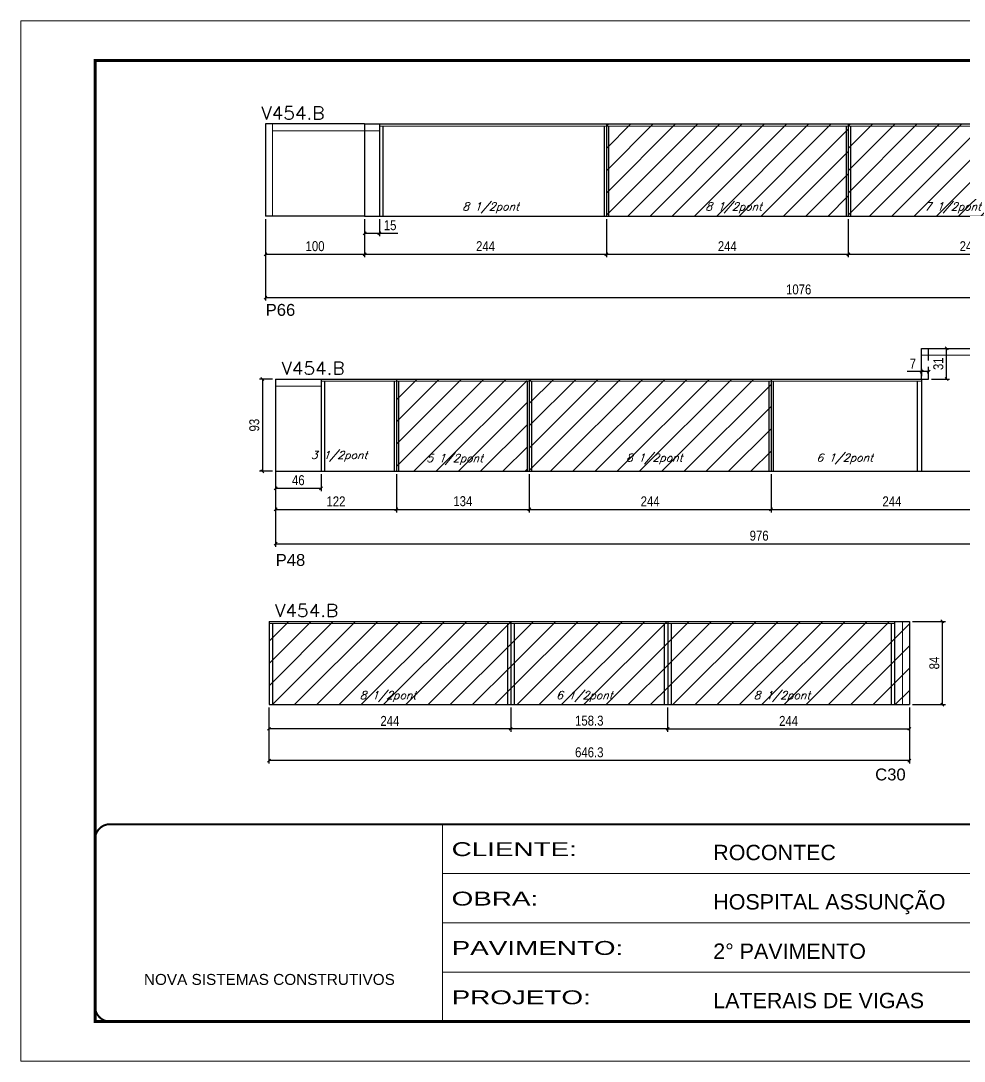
# Model space of a CAD drawing. Extents: x 137137 to 143418, y 10464 to 34486.
# Drawn here: x 137137 to 138089, y 28841 to 29891 of the extents above; entities that cross this region are included whole.
import ezdxf

# ---------------------------------------------------------------- set-up
doc = ezdxf.new("R2010")
doc.units = 0
for name, pattern in [('CONTINUO', [0]), ('DASHED', [0.75, 0.5, -0.25]), ('HIDDEN', [0.375, 0.25, -0.125])]:
    doc.linetypes.add(name, pattern=pattern)
for name, color, linetype in [('5', 5, 'Continuous'), ('COTA', 241, 'Continuous'), ('Painéis', 200, 'Continuous'), ('Reaproveitamento', 251, 'Continuous'), ('SARR_2.2x7', 40, 'Continuous'), ('SARR_3.5x7', 81, 'Continuous'), ('texto', 7, 'Continuous')]:
    doc.layers.add(name, color=color, linetype=linetype)
for name, color, linetype, lineweight in [('Folhas', 255, 'Continuous', 9), ('Sarr 2.2x7', 40, 'Continuous', 9), ('SARRAFO DE PRESSAO', 251, 'DASHED', 9), ('Texto Seção', 7, 'Continuous', 15)]:
    doc.layers.add(name, color=color, linetype=linetype, lineweight=lineweight)
doc.styles.add('ARIAL', font='arial.ttf')
doc.styles.add('COTA TECNICA', font='techl___.ttf', dxfattribs={"height": 10})
doc.styles.add('REGUA-120', font='ROMANS.shx', dxfattribs={"height": 15})
doc.styles.add('Romans', font='romans.shx')
doc.styles.get("Standard").update_dxf_attribs({"font": 'arial.ttf'})
doc.styles.add('Tecnologia', font='')
doc.styles.get('Tecnologia').set_extended_font_data('Forgotten Futurist')
doc.dimstyles.new('PAINEL', dxfattribs={"dimtxt": 10, "dimasz": 3, "dimexe": 3, "dimexo": 3, "dimgap": 3, "dimtad": 1, "dimdec": 1, "dimzin": 12, "dimdsep": 46, "dimtxsty": 'COTA TECNICA', "dimblk1": 'OBLIQUE', "dimblk2": 'OBLIQUE', "dimsah": 1, "dimcen": 0.9, "dimclrd": 4, "dimclre": 4, "dimclrt": 240, "dimadec": 1, "dimazin": 3, "dimtfac": 1, "dimtdec": 1, "dimtmove": 0, "dimatfit": 3, "dimfxl": 1, "dimtolj": 1, "dimtzin": 12, "dimarcsym": 0})
pattern_1 = [(45, (0, -2267.63), (-11.2253202, 11.2253202), [])]

# ---------------------------------------------------------------- blocks, each defined once
blk = doc.blocks.new('9999999999')
at = {"color": 30, "linetype": 'CONTINUO'}
for p, q in [((98564.6, 34230.2), (98564.6, 34429.4)), ((98564.6, 34379.6), (99584, 34379.6)), ((98564.6, 34329.8), (99488, 34329.8)), ((98564.6, 34280), (99488, 34280))]:
    blk.add_line(p, q, dxfattribs=at)
at = {"color": 30, "linetype": 'CONTINUO', "const_width": 2}
blk.add_lwpolyline([(99584, 34230.2), (99584, 34414.4, 0.414214), (99569, 34429.4), (98229, 34429.4, 0.414214), (98214, 34414.4), (98214, 34245.2, 0.414214), (98229, 34230.2), (99584, 34230.2)], format="xyb", dxfattribs=at)
at = {"layer": 'Folhas'}
blk.add_lwpolyline([(98139, 34190.2), (99624, 34190.2), (99624, 35240.2), (98139, 35240.2)], close=True, dxfattribs=at)
at = {"layer": 'Folhas', "color": 30, "const_width": 3}
blk.add_lwpolyline([(98214, 34230.2), (99584, 34230.2), (99584, 35200.2), (98214, 35200.2)], close=True, dxfattribs=at)
at = {"color": 7, "linetype": 'Continuous', "ltscale": 5, "style": 'ARIAL'}
for s, height, p in [('ROCONTEC', 15.48, (98837.7, 34393.1)), ('HOSPITAL ASSUNÇÃO', 15.483, (98837.7, 34343.3)), ('2° PAVIMENTO', 15.483, (98837.7, 34293.5)), ('NOVA SISTEMAS CONSTRUTIVOS', 11.059, (98263.2, 34267.2)), ('LATERAIS DE VIGAS', 15.483, (98837.7, 34243.7))]:
    blk.add_text(s, height=height, dxfattribs=at).set_placement(p)
at = {"layer": 'Folhas', "color": 7, "style": 'Tecnologia', "width": 1.5}
for s, p in [('CLIENTE:', (98573.7, 34397.2)), ('OBRA:', (98573.7, 34347.3)), ('PAVIMENTO:', (98573.7, 34297.5)), ('PROJETO:', (98573.7, 34247.7))]:
    blk.add_text(s, height=14, dxfattribs=at).set_placement(p)
blk = doc.blocks.new('_Oblique')
at = {"color": 0, "linetype": 'ByBlock', "lineweight": -2}
blk.add_line((-0.5, -0.5), (0.5, 0.5), dxfattribs=at)
blk = doc.blocks.new('*D163')
at = {"layer": 'COTA', "color": 4, "linetype": 'ByBlock', "lineweight": -2, "transparency": 16777216}
for p, q in [((137484.2, 29691.4), (137484.2, 29652.9)), ((137728.2, 29691.4), (137728.2, 29652.9)), ((137484.2, 29655.9), (137728.2, 29655.9))]:
    blk.add_line(p, q, dxfattribs=at)
at = {"layer": 'Defpoints', "color": 0, "linetype": 'ByBlock', "transparency": 16777216}
for p in [(137484.2, 29694.4), (137728.2, 29694.4), (137728.2, 29655.9)]:
    blk.add_point(p, dxfattribs=at)
at = {"layer": 'COTA', "color": 4, "linetype": 'ByBlock', "lineweight": -2, "transparency": 16777216, "xscale": 3, "yscale": 3, "zscale": 3, "rotation": 180}
blk.add_blockref('_Oblique', (137484.2, 29655.9), dxfattribs=at)
at = {"layer": 'COTA', "color": 4, "linetype": 'ByBlock', "lineweight": -2, "transparency": 16777216, "xscale": 3, "yscale": 3, "zscale": 3}
blk.add_blockref('_Oblique', (137728.2, 29655.9), dxfattribs=at)
at = {"layer": 'COTA', "color": 240, "linetype": 'ByBlock', "transparency": 16777216, "insert": (137606.2, 29664), "char_height": 10, "attachment_point": 5, "style": 'COTA TECNICA'}
blk.add_mtext('\\A1;244', dxfattribs=at)
blk = doc.blocks.new('*D164')
at = {"layer": 'COTA', "color": 4, "linetype": 'ByBlock', "lineweight": -2, "transparency": 16777216}
for p, q in [((137728.2, 29691.4), (137728.2, 29652.9)), ((137972.2, 29691.4), (137972.2, 29652.9)), ((137728.2, 29655.9), (137972.2, 29655.9))]:
    blk.add_line(p, q, dxfattribs=at)
at = {"layer": 'Defpoints', "color": 0, "linetype": 'ByBlock', "transparency": 16777216}
for p in [(137728.2, 29694.4), (137972.2, 29694.4), (137972.2, 29655.9)]:
    blk.add_point(p, dxfattribs=at)
at = {"layer": 'COTA', "color": 4, "linetype": 'ByBlock', "lineweight": -2, "transparency": 16777216, "xscale": 3, "yscale": 3, "zscale": 3, "rotation": 180}
blk.add_blockref('_Oblique', (137728.2, 29655.9), dxfattribs=at)
at = {"layer": 'COTA', "color": 4, "linetype": 'ByBlock', "lineweight": -2, "transparency": 16777216, "xscale": 3, "yscale": 3, "zscale": 3}
blk.add_blockref('_Oblique', (137972.2, 29655.9), dxfattribs=at)
at = {"layer": 'COTA', "color": 240, "linetype": 'ByBlock', "transparency": 16777216, "insert": (137850.2, 29664), "char_height": 10, "attachment_point": 5, "style": 'COTA TECNICA'}
blk.add_mtext('\\A1;244', dxfattribs=at)
blk = doc.blocks.new('*D152')
at = {"layer": 'COTA', "color": 4, "linetype": 'ByBlock', "lineweight": -2, "transparency": 16777216}
for p, q in [((137384.2, 29691.4), (137384.2, 29609.2)), ((138460.2, 29691.4), (138460.2, 29609.2)), ((137384.2, 29612.2), (138460.2, 29612.2))]:
    blk.add_line(p, q, dxfattribs=at)
at = {"layer": 'Defpoints', "color": 0, "linetype": 'ByBlock', "transparency": 16777216}
for p in [(137384.2, 29694.4), (138460.2, 29694.4), (138460.2, 29612.2)]:
    blk.add_point(p, dxfattribs=at)
at = {"layer": 'COTA', "color": 4, "linetype": 'ByBlock', "lineweight": -2, "transparency": 16777216, "xscale": 3, "yscale": 3, "zscale": 3, "rotation": 180}
blk.add_blockref('_Oblique', (137384.2, 29612.2), dxfattribs=at)
at = {"layer": 'COTA', "color": 4, "linetype": 'ByBlock', "lineweight": -2, "transparency": 16777216, "xscale": 3, "yscale": 3, "zscale": 3}
blk.add_blockref('_Oblique', (138460.2, 29612.2), dxfattribs=at)
at = {"layer": 'COTA', "color": 240, "linetype": 'ByBlock', "transparency": 16777216, "insert": (137922.2, 29620.3), "char_height": 10, "attachment_point": 5, "style": 'COTA TECNICA'}
blk.add_mtext('\\A1;1076', dxfattribs=at)
blk = doc.blocks.new('*D153')
at = {"layer": 'COTA', "color": 4, "linetype": 'ByBlock', "lineweight": -2, "transparency": 16777216}
for p, q in [((137972.2, 29691.4), (137972.2, 29652.9)), ((138216.2, 29691.4), (138216.2, 29652.9)), ((137972.2, 29655.9), (138216.2, 29655.9))]:
    blk.add_line(p, q, dxfattribs=at)
at = {"layer": 'Defpoints', "color": 0, "linetype": 'ByBlock', "transparency": 16777216}
for p in [(137972.2, 29694.4), (138216.2, 29694.4), (138216.2, 29655.9)]:
    blk.add_point(p, dxfattribs=at)
at = {"layer": 'COTA', "color": 4, "linetype": 'ByBlock', "lineweight": -2, "transparency": 16777216, "xscale": 3, "yscale": 3, "zscale": 3, "rotation": 180}
blk.add_blockref('_Oblique', (137972.2, 29655.9), dxfattribs=at)
at = {"layer": 'COTA', "color": 4, "linetype": 'ByBlock', "lineweight": -2, "transparency": 16777216, "xscale": 3, "yscale": 3, "zscale": 3}
blk.add_blockref('_Oblique', (138216.2, 29655.9), dxfattribs=at)
at = {"layer": 'COTA', "color": 240, "linetype": 'ByBlock', "transparency": 16777216, "insert": (138094.2, 29664), "char_height": 10, "attachment_point": 5, "style": 'COTA TECNICA'}
blk.add_mtext('\\A1;244', dxfattribs=at)
blk = doc.blocks.new('*D166')
at = {"layer": 'COTA', "color": 4, "linetype": 'ByBlock', "lineweight": -2, "transparency": 16777216}
for p, q in [((137394.3, 29433.9), (137394.3, 29395.4)), ((137516.3, 29433.9), (137516.3, 29395.4)), ((137394.3, 29398.4), (137516.3, 29398.4))]:
    blk.add_line(p, q, dxfattribs=at)
at = {"layer": 'Defpoints', "color": 0, "linetype": 'ByBlock', "transparency": 16777216}
for p in [(137394.3, 29436.9), (137516.3, 29436.9), (137516.3, 29398.4)]:
    blk.add_point(p, dxfattribs=at)
at = {"layer": 'COTA', "color": 4, "linetype": 'ByBlock', "lineweight": -2, "transparency": 16777216, "xscale": 3, "yscale": 3, "zscale": 3, "rotation": 180}
blk.add_blockref('_Oblique', (137394.3, 29398.4), dxfattribs=at)
at = {"layer": 'COTA', "color": 4, "linetype": 'ByBlock', "lineweight": -2, "transparency": 16777216, "xscale": 3, "yscale": 3, "zscale": 3}
blk.add_blockref('_Oblique', (137516.3, 29398.4), dxfattribs=at)
at = {"layer": 'COTA', "color": 240, "linetype": 'ByBlock', "transparency": 16777216, "insert": (137455.3, 29406.5), "char_height": 10, "attachment_point": 5, "style": 'COTA TECNICA'}
blk.add_mtext('\\A1;122', dxfattribs=at)
blk = doc.blocks.new('*D155')
at = {"layer": 'COTA', "color": 4, "linetype": 'ByBlock', "lineweight": -2, "transparency": 16777216}
for p, q in [((138370.3, 29473.9), (138370.3, 29360.7)), ((137394.3, 29442.9), (137394.3, 29360.7)), ((137394.3, 29363.7), (138370.3, 29363.7))]:
    blk.add_line(p, q, dxfattribs=at)
at = {"layer": 'Defpoints', "color": 0, "linetype": 'ByBlock', "transparency": 16777216}
for p in [(138370.3, 29476.9), (137394.3, 29445.9), (138370.3, 29363.7)]:
    blk.add_point(p, dxfattribs=at)
at = {"layer": 'COTA', "color": 4, "linetype": 'ByBlock', "lineweight": -2, "transparency": 16777216, "xscale": 3, "yscale": 3, "zscale": 3, "rotation": 180}
blk.add_blockref('_Oblique', (137394.3, 29363.7), dxfattribs=at)
at = {"layer": 'COTA', "color": 4, "linetype": 'ByBlock', "lineweight": -2, "transparency": 16777216, "xscale": 3, "yscale": 3, "zscale": 3}
blk.add_blockref('_Oblique', (138370.3, 29363.7), dxfattribs=at)
at = {"layer": 'COTA', "color": 240, "linetype": 'ByBlock', "transparency": 16777216, "insert": (137882.3, 29371.8), "char_height": 10, "attachment_point": 5, "style": 'COTA TECNICA'}
blk.add_mtext('\\A1;976', dxfattribs=at)
blk = doc.blocks.new('*D167')
at = {"layer": 'COTA', "color": 4, "linetype": 'ByBlock', "lineweight": -2, "transparency": 16777216}
for p, q in [((137394.3, 29433.9), (137394.3, 29416.7)), ((137440.3, 29433.9), (137440.3, 29416.7)), ((137394.3, 29419.7), (137440.3, 29419.7))]:
    blk.add_line(p, q, dxfattribs=at)
at = {"layer": 'Defpoints', "color": 0, "linetype": 'ByBlock', "transparency": 16777216}
for p in [(137394.3, 29436.9), (137440.3, 29436.9), (137440.3, 29419.7)]:
    blk.add_point(p, dxfattribs=at)
at = {"layer": 'COTA', "color": 4, "linetype": 'ByBlock', "lineweight": -2, "transparency": 16777216, "xscale": 3, "yscale": 3, "zscale": 3, "rotation": 180}
blk.add_blockref('_Oblique', (137394.3, 29419.7), dxfattribs=at)
at = {"layer": 'COTA', "color": 4, "linetype": 'ByBlock', "lineweight": -2, "transparency": 16777216, "xscale": 3, "yscale": 3, "zscale": 3}
blk.add_blockref('_Oblique', (137440.3, 29419.7), dxfattribs=at)
at = {"layer": 'COTA', "color": 240, "linetype": 'ByBlock', "transparency": 16777216, "insert": (137417.3, 29427.8), "char_height": 10, "attachment_point": 5, "style": 'COTA TECNICA'}
blk.add_mtext('\\A1;46', dxfattribs=at)
blk = doc.blocks.new('*D168')
at = {"layer": 'COTA', "color": 4, "linetype": 'ByBlock', "lineweight": -2, "transparency": 16777216}
for p, q in [((137650.3, 29433.9), (137650.3, 29395.4)), ((137894.3, 29433.9), (137894.3, 29395.4)), ((137650.3, 29398.4), (137894.3, 29398.4))]:
    blk.add_line(p, q, dxfattribs=at)
at = {"layer": 'Defpoints', "color": 0, "linetype": 'ByBlock', "transparency": 16777216}
for p in [(137650.3, 29436.9), (137894.3, 29436.9), (137894.3, 29398.4)]:
    blk.add_point(p, dxfattribs=at)
at = {"layer": 'COTA', "color": 4, "linetype": 'ByBlock', "lineweight": -2, "transparency": 16777216, "xscale": 3, "yscale": 3, "zscale": 3, "rotation": 180}
blk.add_blockref('_Oblique', (137650.3, 29398.4), dxfattribs=at)
at = {"layer": 'COTA', "color": 4, "linetype": 'ByBlock', "lineweight": -2, "transparency": 16777216, "xscale": 3, "yscale": 3, "zscale": 3}
blk.add_blockref('_Oblique', (137894.3, 29398.4), dxfattribs=at)
at = {"layer": 'COTA', "color": 240, "linetype": 'ByBlock', "transparency": 16777216, "insert": (137772.3, 29406.5), "char_height": 10, "attachment_point": 5, "style": 'COTA TECNICA'}
blk.add_mtext('\\A1;244', dxfattribs=at)
blk = doc.blocks.new('*D169')
at = {"layer": 'COTA', "color": 4, "linetype": 'ByBlock', "lineweight": -2, "transparency": 16777216}
for p, q in [((137894.3, 29433.9), (137894.3, 29395.4)), ((138138.3, 29433.9), (138138.3, 29395.4)), ((137894.3, 29398.4), (138138.3, 29398.4))]:
    blk.add_line(p, q, dxfattribs=at)
at = {"layer": 'Defpoints', "color": 0, "linetype": 'ByBlock', "transparency": 16777216}
for p in [(137894.3, 29436.9), (138138.3, 29436.9), (138138.3, 29398.4)]:
    blk.add_point(p, dxfattribs=at)
at = {"layer": 'COTA', "color": 4, "linetype": 'ByBlock', "lineweight": -2, "transparency": 16777216, "xscale": 3, "yscale": 3, "zscale": 3, "rotation": 180}
blk.add_blockref('_Oblique', (137894.3, 29398.4), dxfattribs=at)
at = {"layer": 'COTA', "color": 4, "linetype": 'ByBlock', "lineweight": -2, "transparency": 16777216, "xscale": 3, "yscale": 3, "zscale": 3}
blk.add_blockref('_Oblique', (138138.3, 29398.4), dxfattribs=at)
at = {"layer": 'COTA', "color": 240, "linetype": 'ByBlock', "transparency": 16777216, "insert": (138016.3, 29406.5), "char_height": 10, "attachment_point": 5, "style": 'COTA TECNICA'}
blk.add_mtext('\\A1;244', dxfattribs=at)
blk = doc.blocks.new('*D157')
at = {"layer": 'COTA', "color": 4, "linetype": 'ByBlock', "lineweight": -2, "transparency": 16777216}
for p, q in [((137484.2, 29691.4), (137484.2, 29674)), ((137499.2, 29691.4), (137499.2, 29674)), ((137484.2, 29677), (137499.2, 29677)), ((137499.2, 29677), (137517.6, 29677))]:
    blk.add_line(p, q, dxfattribs=at)
at = {"layer": 'Defpoints', "color": 0, "linetype": 'ByBlock', "transparency": 16777216}
for p in [(137484.2, 29694.4), (137499.2, 29694.4), (137499.2, 29677)]:
    blk.add_point(p, dxfattribs=at)
at = {"layer": 'COTA', "color": 4, "linetype": 'ByBlock', "lineweight": -2, "transparency": 16777216, "xscale": 3, "yscale": 3, "zscale": 3, "rotation": 180}
blk.add_blockref('_Oblique', (137484.2, 29677), dxfattribs=at)
at = {"layer": 'COTA', "color": 4, "linetype": 'ByBlock', "lineweight": -2, "transparency": 16777216, "xscale": 3, "yscale": 3, "zscale": 3}
blk.add_blockref('_Oblique', (137499.2, 29677), dxfattribs=at)
at = {"layer": 'COTA', "color": 240, "linetype": 'ByBlock', "transparency": 16777216, "insert": (137509.9, 29685.1), "char_height": 10, "attachment_point": 5, "style": 'COTA TECNICA'}
blk.add_mtext('\\A1;15', dxfattribs=at)
blk = doc.blocks.new('*D158')
at = {"layer": 'COTA', "color": 4, "linetype": 'ByBlock', "lineweight": -2, "transparency": 16777216}
for p, q in [((138037, 29285.3), (138070.2, 29285.3)), ((138067.2, 29201.3), (138067.2, 29285.3)), ((138037, 29201.3), (138070.2, 29201.3))]:
    blk.add_line(p, q, dxfattribs=at)
at = {"layer": 'Defpoints', "color": 0, "linetype": 'ByBlock', "transparency": 16777216}
for p in [(138034, 29285.3), (138067.2, 29285.3), (138034, 29201.3)]:
    blk.add_point(p, dxfattribs=at)
at = {"layer": 'COTA', "color": 4, "linetype": 'ByBlock', "lineweight": -2, "transparency": 16777216, "xscale": 3, "yscale": 3, "zscale": 3}
for p, rotation in [((138067.2, 29285.3), 90), ((138067.2, 29201.3), 270)]:
    blk.add_blockref('_Oblique', p, dxfattribs=dict(at, rotation=rotation))
at = {"layer": 'COTA', "color": 240, "linetype": 'ByBlock', "transparency": 16777216, "insert": (138059.1, 29243.3), "char_height": 10, "attachment_point": 5, "rotation": 90, "style": 'COTA TECNICA'}
blk.add_mtext('\\A1;84', dxfattribs=at)
blk = doc.blocks.new('*D159')
at = {"layer": 'COTA', "color": 4, "linetype": 'ByBlock', "lineweight": -2, "transparency": 16777216}
for p, q in [((137387.7, 29198.3), (137387.7, 29173.9)), ((137631.7, 29198.3), (137631.7, 29173.9)), ((137631.7, 29176.9), (137387.7, 29176.9))]:
    blk.add_line(p, q, dxfattribs=at)
at = {"layer": 'Defpoints', "color": 0, "linetype": 'ByBlock', "transparency": 16777216}
for p in [(137387.7, 29201.3), (137631.7, 29201.3), (137387.7, 29176.9)]:
    blk.add_point(p, dxfattribs=at)
at = {"layer": 'COTA', "color": 4, "linetype": 'ByBlock', "lineweight": -2, "transparency": 16777216, "xscale": 3, "yscale": 3, "zscale": 3, "rotation": 180}
blk.add_blockref('_Oblique', (137387.7, 29176.9), dxfattribs=at)
at = {"layer": 'COTA', "color": 4, "linetype": 'ByBlock', "lineweight": -2, "transparency": 16777216, "xscale": 3, "yscale": 3, "zscale": 3}
blk.add_blockref('_Oblique', (137631.7, 29176.9), dxfattribs=at)
at = {"layer": 'COTA', "color": 240, "linetype": 'ByBlock', "transparency": 16777216, "insert": (137509.7, 29184.9), "char_height": 10, "attachment_point": 5, "style": 'COTA TECNICA'}
blk.add_mtext('\\A1;244', dxfattribs=at)
blk = doc.blocks.new('*D160')
at = {"layer": 'COTA', "color": 4, "linetype": 'ByBlock', "lineweight": -2, "transparency": 16777216}
for p, q in [((137631.7, 29198.3), (137631.7, 29173.9)), ((137790, 29198.3), (137790, 29173.9)), ((137790, 29176.9), (137631.7, 29176.9))]:
    blk.add_line(p, q, dxfattribs=at)
at = {"layer": 'Defpoints', "color": 0, "linetype": 'ByBlock', "transparency": 16777216}
for p in [(137631.7, 29201.3), (137790, 29201.3), (137631.7, 29176.9)]:
    blk.add_point(p, dxfattribs=at)
at = {"layer": 'COTA', "color": 4, "linetype": 'ByBlock', "lineweight": -2, "transparency": 16777216, "xscale": 3, "yscale": 3, "zscale": 3, "rotation": 180}
blk.add_blockref('_Oblique', (137631.7, 29176.9), dxfattribs=at)
at = {"layer": 'COTA', "color": 4, "linetype": 'ByBlock', "lineweight": -2, "transparency": 16777216, "xscale": 3, "yscale": 3, "zscale": 3}
blk.add_blockref('_Oblique', (137790, 29176.9), dxfattribs=at)
at = {"layer": 'COTA', "color": 240, "linetype": 'ByBlock', "transparency": 16777216, "insert": (137710.9, 29185.1), "char_height": 10, "attachment_point": 5, "style": 'COTA TECNICA'}
blk.add_mtext('\\A1;158.3', dxfattribs=at)
blk = doc.blocks.new('*D161')
at = {"layer": 'COTA', "color": 4, "linetype": 'ByBlock', "lineweight": -2, "transparency": 16777216}
for p, q in [((137790, 29198.3), (137790, 29173.9)), ((138034, 29198.3), (138034, 29173.9)), ((137790, 29176.9), (138034, 29176.9))]:
    blk.add_line(p, q, dxfattribs=at)
at = {"layer": 'Defpoints', "color": 0, "linetype": 'ByBlock', "transparency": 16777216}
for p in [(137790, 29201.3), (138034, 29201.3), (138034, 29176.9)]:
    blk.add_point(p, dxfattribs=at)
at = {"layer": 'COTA', "color": 4, "linetype": 'ByBlock', "lineweight": -2, "transparency": 16777216, "xscale": 3, "yscale": 3, "zscale": 3, "rotation": 180}
blk.add_blockref('_Oblique', (137790, 29176.9), dxfattribs=at)
at = {"layer": 'COTA', "color": 4, "linetype": 'ByBlock', "lineweight": -2, "transparency": 16777216, "xscale": 3, "yscale": 3, "zscale": 3}
blk.add_blockref('_Oblique', (138034, 29176.9), dxfattribs=at)
at = {"layer": 'COTA', "color": 240, "linetype": 'ByBlock', "transparency": 16777216, "insert": (137912, 29184.9), "char_height": 10, "attachment_point": 5, "style": 'COTA TECNICA'}
blk.add_mtext('\\A1;244', dxfattribs=at)
blk = doc.blocks.new('*D162')
at = {"layer": 'COTA', "color": 4, "linetype": 'ByBlock', "lineweight": -2, "transparency": 16777216}
for p, q in [((137387.7, 29198.3), (137387.7, 29141.9)), ((138034, 29198.3), (138034, 29141.9)), ((138034, 29144.9), (137387.7, 29144.9))]:
    blk.add_line(p, q, dxfattribs=at)
at = {"layer": 'Defpoints', "color": 0, "linetype": 'ByBlock', "transparency": 16777216}
for p in [(137387.7, 29201.3), (138034, 29201.3), (137387.7, 29144.9)]:
    blk.add_point(p, dxfattribs=at)
at = {"layer": 'COTA', "color": 4, "linetype": 'ByBlock', "lineweight": -2, "transparency": 16777216, "xscale": 3, "yscale": 3, "zscale": 3, "rotation": 180}
blk.add_blockref('_Oblique', (137387.7, 29144.9), dxfattribs=at)
at = {"layer": 'COTA', "color": 4, "linetype": 'ByBlock', "lineweight": -2, "transparency": 16777216, "xscale": 3, "yscale": 3, "zscale": 3}
blk.add_blockref('_Oblique', (138034, 29144.9), dxfattribs=at)
at = {"layer": 'COTA', "color": 240, "linetype": 'ByBlock', "transparency": 16777216, "insert": (137710.9, 29153.2), "char_height": 10, "attachment_point": 5, "style": 'COTA TECNICA'}
blk.add_mtext('\\A1;646.3', dxfattribs=at)
blk = doc.blocks.new('*D170')
at = {"layer": 'COTA', "color": 4, "lineweight": -2, "ltscale": 25, "transparency": 16777216}
for p, q in [((137384.2, 29691.4), (137384.2, 29652.9)), ((137484.2, 29691.4), (137484.2, 29652.9)), ((137384.2, 29655.9), (137484.2, 29655.9))]:
    blk.add_line(p, q, dxfattribs=at)
at = {"layer": 'Defpoints', "color": 0, "ltscale": 25, "transparency": 16777216}
for p in [(137384.2, 29694.4), (137484.2, 29694.4), (137484.2, 29655.9)]:
    blk.add_point(p, dxfattribs=at)
at = {"layer": 'COTA', "color": 4, "lineweight": -2, "ltscale": 25, "transparency": 16777216, "xscale": 3, "yscale": 3, "zscale": 3, "rotation": 180}
blk.add_blockref('_Oblique', (137384.2, 29655.9), dxfattribs=at)
at = {"layer": 'COTA', "color": 4, "lineweight": -2, "ltscale": 25, "transparency": 16777216, "xscale": 3, "yscale": 3, "zscale": 3}
blk.add_blockref('_Oblique', (137484.2, 29655.9), dxfattribs=at)
at = {"layer": 'COTA', "color": 240, "ltscale": 25, "transparency": 16777216, "insert": (137434.2, 29664), "char_height": 10, "attachment_point": 5, "style": 'COTA TECNICA'}
blk.add_mtext('\\A1;100', dxfattribs=at)
blk = doc.blocks.new('*D1178')
at = {"layer": 'COTA', "color": 4, "lineweight": -2, "ltscale": 25, "transparency": 16777216}
for p, q in [((138056.3, 29560.9), (138074.4, 29560.9)), ((138071.4, 29529.9), (138071.4, 29560.9)), ((138056.3, 29529.9), (138074.4, 29529.9))]:
    blk.add_line(p, q, dxfattribs=at)
at = {"layer": 'Defpoints', "color": 0, "ltscale": 25, "transparency": 16777216}
for p in [(138053.3, 29560.9), (138071.4, 29560.9), (138053.3, 29529.9)]:
    blk.add_point(p, dxfattribs=at)
at = {"layer": 'COTA', "color": 4, "lineweight": -2, "ltscale": 25, "transparency": 16777216, "xscale": 3, "yscale": 3, "zscale": 3}
for p, rotation in [((138071.4, 29560.9), 90), ((138071.4, 29529.9), 270)]:
    blk.add_blockref('_Oblique', p, dxfattribs=dict(at, rotation=rotation))
at = {"layer": 'COTA', "color": 240, "ltscale": 25, "transparency": 16777216, "insert": (138063.1, 29545.4), "char_height": 10, "attachment_point": 5, "rotation": 90, "style": 'COTA TECNICA'}
blk.add_mtext('\\A1;31', dxfattribs=at)
blk = doc.blocks.new('*D1179')
at = {"layer": 'COTA', "color": 4, "lineweight": -2, "ltscale": 25, "transparency": 16777216}
for p, q in [((138046.3, 29537.4), (138031.6, 29537.4)), ((138046.3, 29532.9), (138046.3, 29540.4)), ((138053.3, 29537.4), (138046.3, 29537.4)), ((138053.3, 29532.9), (138053.3, 29540.4))]:
    blk.add_line(p, q, dxfattribs=at)
at = {"layer": 'Defpoints', "color": 0, "ltscale": 25, "transparency": 16777216}
for p in [(138046.3, 29537.4), (138046.3, 29529.9), (138053.3, 29529.9)]:
    blk.add_point(p, dxfattribs=at)
at = {"layer": 'COTA', "color": 4, "lineweight": -2, "ltscale": 25, "transparency": 16777216, "xscale": 3, "yscale": 3, "zscale": 3, "rotation": 180}
blk.add_blockref('_Oblique', (138046.3, 29537.4), dxfattribs=at)
at = {"layer": 'COTA', "color": 4, "lineweight": -2, "ltscale": 25, "transparency": 16777216, "xscale": 3, "yscale": 3, "zscale": 3}
blk.add_blockref('_Oblique', (138053.3, 29537.4), dxfattribs=at)
at = {"layer": 'COTA', "color": 240, "ltscale": 25, "transparency": 16777216, "insert": (138037.4, 29545.5), "char_height": 10, "attachment_point": 5, "style": 'COTA TECNICA'}
blk.add_mtext('\\A1;7', dxfattribs=at)
blk = doc.blocks.new('*D1383')
at = {"layer": 'COTA', "color": 4, "lineweight": -2, "ltscale": 25, "transparency": 16777216}
for p, q in [((137391.3, 29529.9), (137378.1, 29529.9)), ((137381.1, 29529.9), (137381.1, 29436.9)), ((137391.3, 29436.9), (137378.1, 29436.9))]:
    blk.add_line(p, q, dxfattribs=at)
at = {"layer": 'Defpoints', "color": 0, "ltscale": 25, "transparency": 16777216}
for p in [(137394.3, 29529.9), (137381.1, 29436.9), (137394.3, 29436.9)]:
    blk.add_point(p, dxfattribs=at)
at = {"layer": 'COTA', "color": 4, "lineweight": -2, "ltscale": 25, "transparency": 16777216, "xscale": 3, "yscale": 3, "zscale": 3}
for p, rotation in [((137381.1, 29529.9), 90), ((137381.1, 29436.9), 270)]:
    blk.add_blockref('_Oblique', p, dxfattribs=dict(at, rotation=rotation))
at = {"layer": 'COTA', "color": 240, "ltscale": 25, "transparency": 16777216, "insert": (137372.9, 29483.4), "char_height": 10, "attachment_point": 5, "rotation": 90, "style": 'COTA TECNICA'}
blk.add_mtext('\\A1;93', dxfattribs=at)
blk = doc.blocks.new('*D1384')
at = {"layer": 'COTA', "color": 4, "linetype": 'ByBlock', "lineweight": -2, "transparency": 16777216}
for p, q in [((137516.3, 29433.9), (137516.3, 29395.4)), ((137650.3, 29433.9), (137650.3, 29395.4)), ((137516.3, 29398.4), (137650.3, 29398.4))]:
    blk.add_line(p, q, dxfattribs=at)
at = {"layer": 'Defpoints', "color": 0, "linetype": 'ByBlock', "transparency": 16777216}
for p in [(137516.3, 29436.9), (137650.3, 29436.9), (137650.3, 29398.4)]:
    blk.add_point(p, dxfattribs=at)
at = {"layer": 'COTA', "color": 4, "linetype": 'ByBlock', "lineweight": -2, "transparency": 16777216, "xscale": 3, "yscale": 3, "zscale": 3, "rotation": 180}
blk.add_blockref('_Oblique', (137516.3, 29398.4), dxfattribs=at)
at = {"layer": 'COTA', "color": 4, "linetype": 'ByBlock', "lineweight": -2, "transparency": 16777216, "xscale": 3, "yscale": 3, "zscale": 3}
blk.add_blockref('_Oblique', (137650.3, 29398.4), dxfattribs=at)
at = {"layer": 'COTA', "color": 240, "linetype": 'ByBlock', "transparency": 16777216, "insert": (137583.3, 29406.6), "char_height": 10, "attachment_point": 5, "style": 'COTA TECNICA'}
blk.add_mtext('\\A1;134', dxfattribs=at)

msp = doc.modelspace()

# ---------------------------------------------------------------- hatches: boundary and pattern name
at = {"layer": 'Reaproveitamento', "linetype": 'ByBlock'}
h = msp.add_hatch(dxfattribs=at)
h.set_pattern_fill('ANSI31', color=256, scale=5)
h.set_pattern_definition([(45, (8206.207, 1829.733), (-11.2253202, 11.2253202), [])])
h.paths.add_polyline_path([(137728.2, 29787.35), (137728.2, 29694.35), (137972.2, 29694.35), (137972.2, 29787.35)])
h.paths.add_polyline_path([(137818, 29698.77), (137885.61, 29698.77), (137891.11, 29714.74), (137823.5, 29714.74)], flags=24)
h = msp.add_hatch(dxfattribs=at)
h.set_pattern_fill('ANSI31', color=256, scale=5)
h.set_pattern_definition([(45, (8450.207, 1829.733), (-11.2253202, 11.2253202), [])])
h.paths.add_polyline_path([(137972.2, 29787.35), (137972.2, 29694.35), (138216.2, 29694.35), (138216.2, 29787.35)])
h.paths.add_polyline_path([(138062, 29698.77), (138129.61, 29698.77), (138135.11, 29714.74), (138067.5, 29714.74)], flags=24)
h = msp.add_hatch(dxfattribs=at)
h.set_pattern_fill('ANSI31', color=256, scale=5)
h.set_pattern_definition([(45, (6698.138, 1178.095), (-11.2253202, 11.2253202), [])])
h.paths.add_polyline_path([(137648.08, 29529.86), (137648.08, 29436.86), (137422.28, 29436.86), (137516.28, 29436.86), (137516.28, 29529.86)])
h = msp.add_hatch(dxfattribs=at)
h.set_pattern_fill('ANSI31', color=256, scale=5)
h.set_pattern_definition([(45, (8128.29, 1572.241), (-11.2253202, 11.2253202), [])])
h.paths.add_polyline_path([(137650.28, 29529.86), (137650.28, 29436.86), (137894.28, 29436.86), (137894.28, 29529.86)])
h.paths.add_polyline_path([(137740.08, 29441.28), (137807.7, 29441.28), (137813.2, 29457.25), (137745.58, 29457.25)], flags=24)
h = msp.add_hatch(dxfattribs=at)
h.set_pattern_fill('ANSI31', color=256, scale=5)
h.set_pattern_definition(pattern_1)
h.paths.add_polyline_path([(137631.75, 29201.34), (137631.75, 29285.34), (137387.75, 29285.34), (137387.75, 29201.34)])
h = msp.add_hatch(dxfattribs=at)
h.set_pattern_fill('ANSI31', color=256, scale=5)
h.set_pattern_definition(pattern_1)
h.paths.add_polyline_path([(137790.05, 29201.34), (137790.05, 29285.34), (137631.75, 29285.34), (137631.75, 29201.34)])
h = msp.add_hatch(dxfattribs=at)
h.set_pattern_fill('ANSI31', color=256, scale=5)
h.set_pattern_definition(pattern_1)
h.paths.add_polyline_path([(138034.05, 29201.34), (138034.05, 29285.34), (137790.05, 29285.34), (137790.05, 29201.34)])

# ---------------------------------------------------------------- linework, layer by layer
at = {"layer": 'Painéis', "ltscale": 25}
for p, q in [((137484.2, 29787.35), (137384.2, 29787.35)), ((137384.2, 29787.35), (137384.2, 29694.35)), ((137484.2, 29694.35), (137384.2, 29694.35)), ((138046.28, 29529.86), (138046.28, 29560.86))]:
    msp.add_line(p, q, dxfattribs=at)
at = {"layer": 'Painéis', "linetype": 'ByBlock'}
for p, q in [((137484.2, 29787.35), (138460.2, 29787.35)), ((137484.2, 29787.35), (137484.2, 29694.35)), ((137728.2, 29787.35), (137728.2, 29694.35)), ((137972.2, 29787.35), (137972.2, 29694.35)), ((137484.2, 29694.35), (137601.2, 29694.35)), ((137601.2, 29694.35), (138302.2, 29694.35)), ((138046.28, 29560.86), (138370.28, 29560.86)), ((137394.28, 29529.86), (138046.28, 29529.86)), ((137394.28, 29529.86), (137394.28, 29436.86)), ((137516.28, 29529.86), (137516.28, 29436.86)), ((137544.28, 29529.86), (137544.28, 29529.86)), ((137650.28, 29529.86), (137650.28, 29436.86)), ((137894.28, 29529.86), (137894.28, 29436.86)), ((137394.28, 29436.86), (137544.28, 29436.86)), ((137544.28, 29436.86), (138138.28, 29436.86)), ((137387.75, 29285.34), (138034.05, 29285.34)), ((137387.75, 29285.34), (137387.75, 29201.34)), ((137631.75, 29285.34), (137631.75, 29201.34)), ((137790.05, 29285.34), (137790.05, 29201.34)), ((138034.05, 29285.34), (138034.05, 29201.34)), ((137387.75, 29201.34), (138034.05, 29201.34))]:
    msp.add_line(p, q, dxfattribs=at)
at = {"layer": 'Sarr 2.2x7'}
for p, q in [((137391.2, 29787.35), (137391.2, 29694.35)), ((137484.2, 29780.35), (137391.2, 29780.35)), ((137484.2, 29780.35), (137499.2, 29780.35)), ((137499.2, 29785.15), (137728.2, 29785.15)), ((137728.2, 29785.15), (137972.2, 29785.15)), ((137972.2, 29785.15), (138216.2, 29785.15)), ((138046.28, 29553.86), (138138.28, 29553.86)), ((137440.28, 29527.66), (137650.28, 29527.66)), ((137650.28, 29527.66), (137894.28, 29527.66)), ((137894.28, 29527.66), (138046.28, 29527.66)), ((137394.28, 29522.86), (137440.28, 29522.86)), ((138027.05, 29285.34), (138027.05, 29201.34)), ((137387.75, 29283.14), (137631.75, 29283.14)), ((137631.75, 29283.14), (137790.05, 29283.14)), ((137790.05, 29283.14), (138019.05, 29283.14))]:
    msp.add_line(p, q, dxfattribs=at)
at = {"layer": 'SARR_2.2x7', "linetype": 'HIDDEN', "ltscale": 50}
for p, q in [((138053.28, 29529.86), (138053.28, 29560.86)), ((138046.28, 29529.86), (138053.28, 29529.86))]:
    msp.add_line(p, q, dxfattribs=at)
at = {"layer": 'SARR_3.5x7'}
for p, q in [((137499.2, 29787.35), (137499.2, 29694.35)), ((137502.7, 29785.15), (137502.7, 29694.35)), ((137726, 29785.15), (137726, 29694.35)), ((137730.4, 29785.15), (137730.4, 29694.35)), ((137970, 29785.15), (137970, 29694.35)), ((137974.4, 29785.15), (137974.4, 29694.35)), ((137440.28, 29529.86), (137440.28, 29436.86)), ((137443.78, 29527.66), (137443.78, 29436.86)), ((137514.08, 29527.66), (137514.08, 29436.86)), ((137518.48, 29527.66), (137518.48, 29436.86)), ((137648.08, 29527.66), (137648.08, 29436.86)), ((137652.48, 29527.66), (137652.48, 29436.86)), ((137892.08, 29527.66), (137892.08, 29436.86)), ((137896.48, 29527.66), (137896.48, 29436.86)), ((138041.88, 29527.66), (138041.88, 29436.86)), ((138046.28, 29529.86), (138046.28, 29436.86)), ((138019.05, 29285.34), (138019.05, 29201.34)), ((137391.25, 29283.14), (137391.25, 29201.34)), ((137628.25, 29283.14), (137628.25, 29201.34)), ((137635.25, 29283.14), (137635.25, 29201.34)), ((137786.55, 29283.14), (137786.55, 29201.34)), ((137793.55, 29283.14), (137793.55, 29201.34)), ((138015.55, 29283.14), (138015.55, 29201.34))]:
    msp.add_line(p, q, dxfattribs=at)

# ---------------------------------------------------------------- block references
at = {"layer": 'SARRAFO DE PRESSAO', "color": 6, "linetype": 'ByBlock'}
msp.add_blockref('9999999999', (38998.31, -5348.73), dxfattribs=at)

# ---------------------------------------------------------------- texts
at = {"layer": '5', "linetype": 'Continuous'}
for s, p in [('P66', (137384.38, 29593.73)), ('P48', (137394.47, 29341.34)), ('C30', (137999.39, 29124.86))]:
    msp.add_text(s, height=12, rotation=359.99996, dxfattribs=at).set_placement(p)
at = {"layer": 'texto', "color": 2, "char_height": 8, "attachment_point": 5, "style": 'Romans'}
for s, insert in [('{\\Q19;\\C256;8 1/2pont}', (137611.4, 29702.75)), ('{\\Q19;\\C256;8 1/2pont}', (137856.61, 29702.75)), ('{\\Q19;\\C256;7 1/2pont}', (138077.61, 29702.75)), ('{\\Q19;\\C256;3 1/2pont}', (137458.45, 29451.91)), ('{\\Q19;\\C256;5 1/2pont}', (137575.1, 29448.81)), ('{\\Q19;\\C256;8 1/2pont}', (137776.45, 29449.26)), ('{\\Q19;\\C256;6 1/2pont}', (137968.67, 29449.26)), ('{\\Q19;\\C256;8 1/2pont}', (137507.71, 29209.49)), ('{\\Q19;\\C256;6 1/2pont}', (137705.96, 29209.49)), ('{\\Q19;\\C256;8 1/2pont}', (137905.29, 29209.49))]:
    msp.add_mtext(s, dxfattribs=dict(at, insert=insert))
at = {"layer": 'Texto Seção', "style": 'REGUA-120', "width": 1.05}
for p in [(137379.93, 29791.85), (137400.29, 29534.35), (137393.75, 29289.83)]:
    msp.add_text('V454.B', height=13, dxfattribs=at).set_placement(p)

# ---------------------------------------------------------------- dimensions: what is measured, and where the dimension line sits
at = {"layer": 'COTA', "linetype": 'ByBlock'}
for base, p1, p2, picture, middle in [((138460.2, 29612.17), (137384.2, 29694.35), (138460.2, 29694.35), '*D152', (137922.2, 29620.27)), ((137728.2, 29655.91), (137484.2, 29694.35), (137728.2, 29694.35), '*D163', (137606.2, 29663.98)), ((137499.2, 29677.03), (137484.2, 29694.35), (137499.2, 29694.35), '*D157', (137509.89, 29685.14)), ((138216.2, 29655.91), (137972.2, 29694.35), (138216.2, 29694.35), '*D153', (138094.2, 29663.98)), ((138370.28, 29363.68), (137394.28, 29445.86), (138370.28, 29476.86), '*D155', (137882.28, 29371.81)), ((137516.28, 29398.42), (137394.28, 29436.86), (137516.28, 29436.86), '*D166', (137455.28, 29406.48)), ((137440.28, 29419.73), (137394.28, 29436.86), (137440.28, 29436.86), '*D167', (137417.28, 29427.83)), ((137650.28, 29398.42), (137516.28, 29436.86), (137650.28, 29436.86), '*D1384', (137583.28, 29406.64)), ((137894.28, 29398.42), (137650.28, 29436.86), (137894.28, 29436.86), '*D168', (137772.28, 29406.49)), ((137387.75, 29176.86), (137631.75, 29201.34), (137387.75, 29201.34), '*D159', (137509.75, 29184.93)), ((137387.75, 29144.93), (138034.05, 29201.34), (137387.75, 29201.34), '*D162', (137710.9, 29153.15)), ((137631.75, 29176.86), (137790.05, 29201.34), (137631.75, 29201.34), '*D160', (137710.9, 29185.1)), ((138034.05, 29176.86), (137790.05, 29201.34), (138034.05, 29201.34), '*D161', (137912.05, 29184.93))]:
    dim = msp.add_linear_dim(base=base, p1=p1, p2=p2, dimstyle='PAINEL', dxfattribs=at)
    dim.commit()
    dim.dimension.update_dxf_attribs({"geometry": picture, "text_midpoint": middle})
at = {"layer": 'COTA', "ltscale": 25}
for base, p1, p2, picture, middle in [((137484.2, 29655.91), (137384.2, 29694.35), (137484.2, 29694.35), '*D170', (137434.2, 29664.01)), ((138046.28, 29537.42), (138053.28, 29529.86), (138046.28, 29529.86), '*D1179', (138037.42, 29545.5))]:
    dim = msp.add_linear_dim(base=base, p1=p1, p2=p2, dimstyle='PAINEL', dxfattribs=at)
    dim.commit()
    dim.dimension.update_dxf_attribs({"geometry": picture, "text_midpoint": middle})
at = {"layer": 'COTA', "linetype": 'ByBlock'}
for base, p1, p2, picture, middle in [((137972.2, 29655.91), (137728.2, 29694.35), (137972.2, 29694.35), '*D164', (137850.2, 29663.98)), ((138138.28, 29398.42), (137894.28, 29436.86), (138138.28, 29436.86), '*D169', (138016.28, 29406.49))]:
    dim = msp.add_linear_dim(base=base, p1=p1, p2=p2, dimstyle='PAINEL', override={"dimtmove": 1}, dxfattribs=at)
    dim.commit()
    dim.dimension.update_dxf_attribs({"geometry": picture, "text_midpoint": middle})
at = {"layer": 'COTA', "ltscale": 25}
for base, p1, p2, picture, middle in [((138071.36, 29560.86), (138053.28, 29529.86), (138053.28, 29560.86), '*D1178', (138063.14, 29545.36)), ((137381.15, 29436.86), (137394.28, 29529.86), (137394.28, 29436.86), '*D1383', (137372.9, 29483.36))]:
    dim = msp.add_linear_dim(base=base, p1=p1, p2=p2, angle=90, dimstyle='PAINEL', dxfattribs=at)
    dim.commit()
    dim.dimension.update_dxf_attribs({"geometry": picture, "text_midpoint": middle})
at = {"layer": 'COTA', "linetype": 'ByBlock'}
dim = msp.add_linear_dim(base=(138067.17, 29285.34), p1=(138034.05, 29201.34), p2=(138034.05, 29285.34), angle=90, dimstyle='PAINEL', dxfattribs=at)
dim.commit()
dim.dimension.update_dxf_attribs({"geometry": '*D158', "text_midpoint": (138059.07, 29243.34)})

doc.saveas('drawing.dxf')
